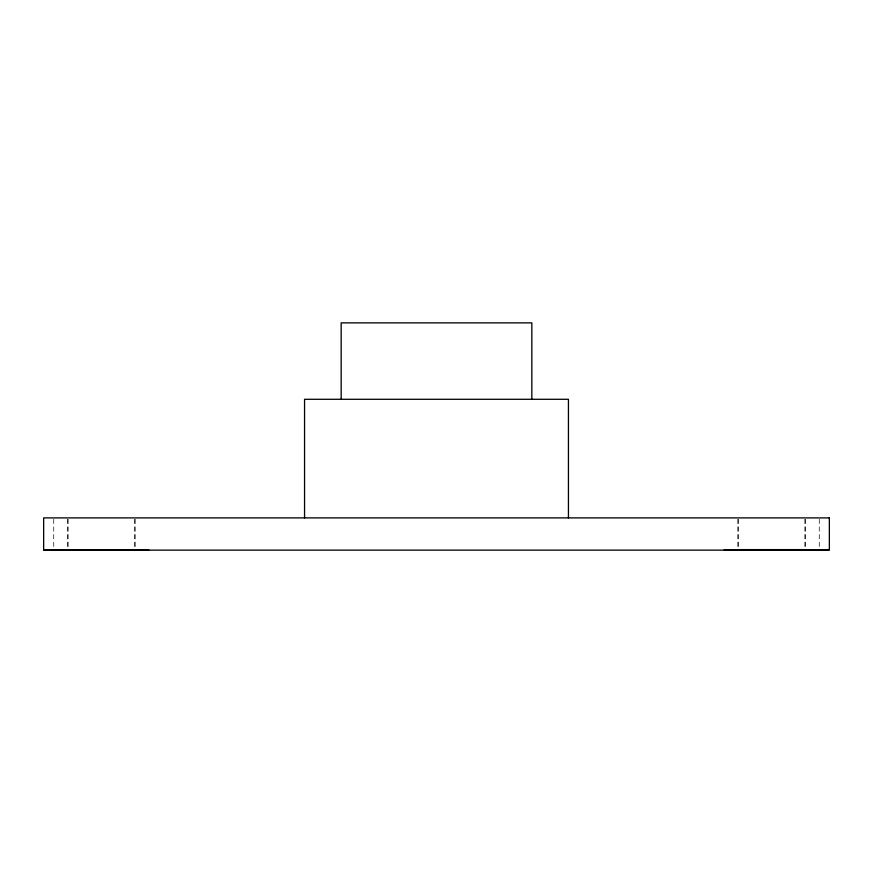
<?xml version="1.0" encoding="UTF-8"?>
<svg xmlns="http://www.w3.org/2000/svg" width="873" height="873" viewBox="0 0 873 873"><rect width="100%" height="100%" fill="white"/><g stroke="black" fill="none" stroke-linecap="round" stroke-linejoin="round"><path stroke-width="0.65" stroke-dasharray="4.37 3.27" d="M819.267 519.217L819.267 548.299M805.473 519.217L805.473 549.619M804.873 519.217L804.873 549.619M738.405 519.217L738.405 549.619M737.805 519.217L737.805 549.619M135.195 519.239L135.195 550.132M134.595 519.239L134.595 548.691M68.127 519.239L68.127 550.023M67.527 519.239L67.527 550.132M53.733 519.239L53.733 548.691"/><path stroke-width="1.31" d="M724.012 550.132L829.35 549.619M130.142 550.023L124.861 550.023M737.805 549.619L805.473 549.619M84.746 550.023L77.861 550.023M43.65 550.034L148.988 550.132M68.127 550.023L134.595 550.023M568.443 517.896L568.443 399.288L304.557 399.288L304.557 517.896M531.832 399.288L531.832 322.868L341.168 322.868L341.168 399.288M829.35 517.896L43.65 517.896L43.65 550.132L829.35 550.132L829.35 517.896"/></g></svg>
